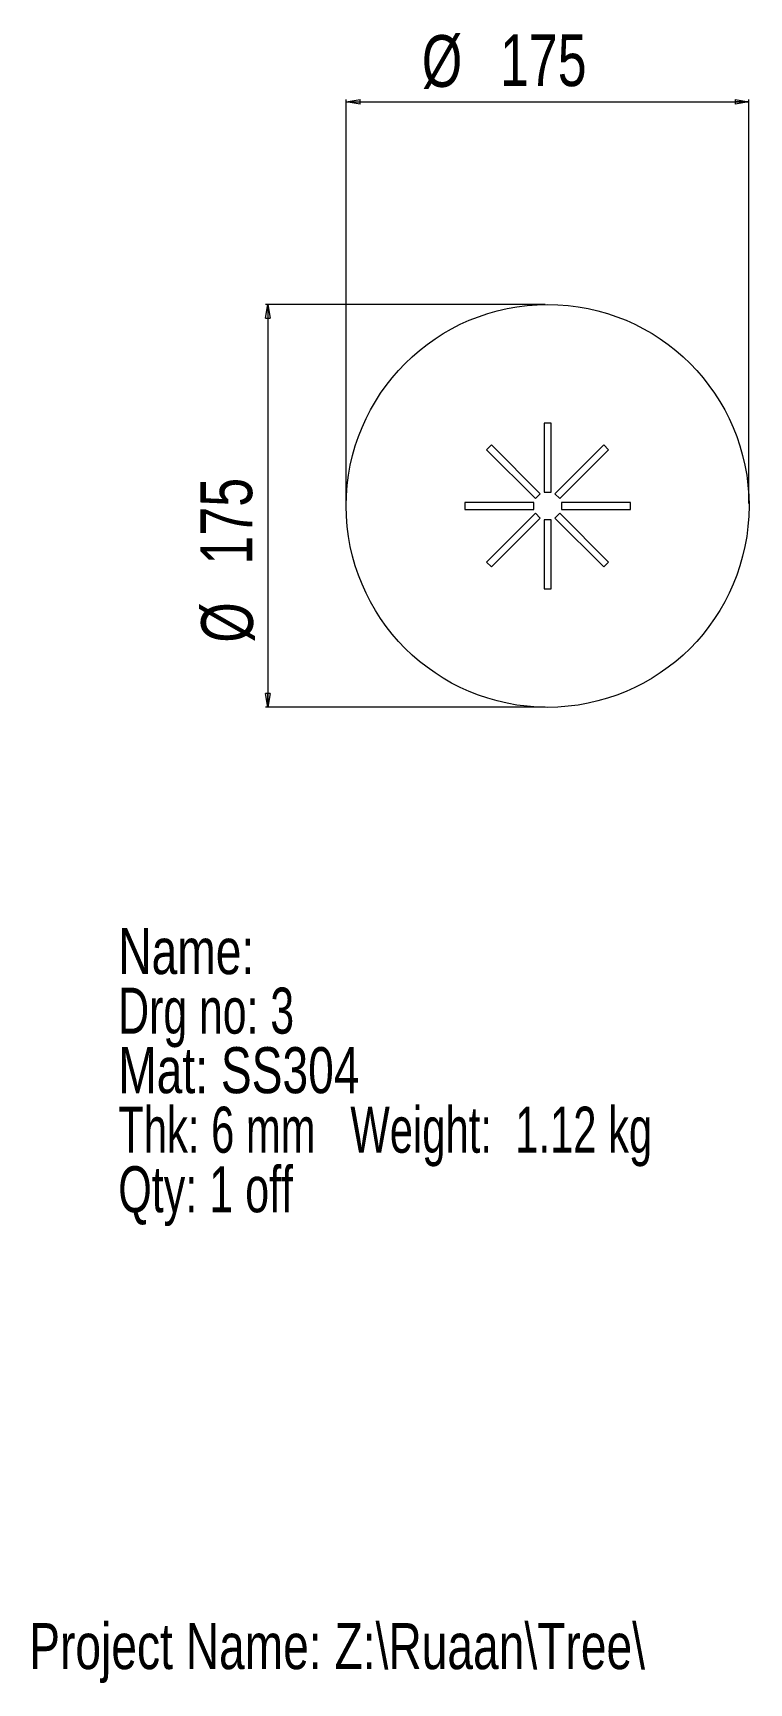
# Model space of a CAD drawing. Header units: millimetres. Extents: x 18 to 851, y 5 to 787.
# Drawn here: x 18 to 329, y 5 to 721 of the extents above; entities that cross this region are included whole.
import ezdxf

# ---------------------------------------------------------------- set-up
doc = ezdxf.new("R2010")
doc.units = ezdxf.units.MM
doc.styles.add('SLDTEXTSTYLE0', font='TXT', dxfattribs={"width": 0.75})
doc.styles.add('SLDTEXTSTYLE1', font='TXT', dxfattribs={"width": 0.694444})
doc.styles.add('SLDTEXTSTYLE2', font='TXT', dxfattribs={"width": 0.678571})
doc.styles.add('SLDTEXTSTYLE3', font='TXT', dxfattribs={"width": 0.7})
doc.dimstyles.new('SLDDIMSTYLE0', dxfattribs={"dimtxt": 22.5, "dimasz": 6, "dimexe": 0, "dimexo": 0.0625, "dimgap": 5.625, "dimtad": 1, "dimrnd": 1e-09, "dimzin": 12, "dimdsep": 46, "dimtxsty": 'SLDTEXTSTYLE0', "dimblk1": 'CLOSED', "dimblk2": 'CLOSED', "dimsah": 1, "dimcen": 0.09, "dimadec": 0, "dimazin": 3, "dimtfac": 1, "dimtofl": 0, "dimtmove": 0, "dimatfit": 3, "dimldrblk": 'CLOSED', "dimfxl": 0, "dimfrac": 2, "dimtolj": 1, "dimtzin": 12, "dimarcsym": 0})

# ---------------------------------------------------------------- blocks, each defined once
blk = doc.blocks.new('_CLOSED')
at = {"color": 0, "linetype": 'ByBlock', "lineweight": -2}
for p, q in [((-1, 0.166667), (0, 0)), ((-1, 0.166667), (-1, -0.166667)), ((0, 0), (-1, -0.166667)), ((0, 0), (-1, 0))]:
    blk.add_line(p, q, dxfattribs=at)
blk = doc.blocks.new('_D')
at = {"color": 7, "linetype": 'Continuous', "lineweight": 0}
for p, q in [((154.26, 516.97), (154.26, 692.47)), ((154.26, 691.47), (329.26, 691.47)), ((329.26, 516.97), (329.26, 692.47))]:
    blk.add_line(p, q, dxfattribs=at)
at = {"color": 7, "linetype": 'Continuous', "lineweight": 0, "xscale": 6, "yscale": 6, "rotation": 180.0000000000004}
blk.add_blockref('_CLOSED', (154.26, 691.47, 3.1), dxfattribs=at)
at = {"color": 7, "linetype": 'Continuous', "lineweight": 0, "xscale": 6, "yscale": 6}
blk.add_blockref('_CLOSED', (329.26, 691.47, 3.1), dxfattribs=at)
at = {"color": 7, "linetype": 'Continuous', "lineweight": 0, "char_height": 22.5, "attachment_point": 1, "style": 'SLDTEXTSTYLE0'}
for s, insert in [('%%c', (187.13, 720.47, 3.1)), ('175', (221.06, 720.81, 3.1))]:
    blk.add_mtext(s, dxfattribs=dict(at, insert=insert))
blk = doc.blocks.new('_D_1')
at = {"color": 7, "linetype": 'Continuous', "lineweight": 0}
for p, q in [((240.76, 603.47), (119.26, 603.47)), ((120.26, 603.47), (120.26, 428.47)), ((240.76, 428.47), (119.26, 428.47))]:
    blk.add_line(p, q, dxfattribs=at)
at = {"color": 7, "linetype": 'Continuous', "lineweight": 0, "xscale": 6, "yscale": 6}
for p, rotation in [((120.26, 603.47, 3.1), 90.0000000000004), ((120.26, 428.47, 3.1), 270.0000000000004)]:
    blk.add_blockref('_CLOSED', p, dxfattribs=dict(at, rotation=rotation))
at = {"color": 7, "linetype": 'Continuous', "lineweight": 0, "char_height": 22.5, "attachment_point": 1, "rotation": 90, "style": 'SLDTEXTSTYLE0'}
for s, insert in [('175', (90.92, 490.49, 3.1)), ('%%c', (91.26, 456.56, 3.1))]:
    blk.add_mtext(s, dxfattribs=dict(at, insert=insert))
blk = doc.blocks.new('SW_NOTE_0')
at = {"color": 0, "linetype": 'Continuous', "lineweight": 0, "char_height": 20, "attachment_point": 1}
for s, insert, style in [('Name:', (0, 25.78), 'SLDTEXTSTYLE0'), ('Drg no: 3', (0, -0.08), 'SLDTEXTSTYLE1'), ('Mat: SS304', (0, -25.94), 'SLDTEXTSTYLE0'), ('Thk: 6 mm   Weight:  1.12 kg', (0, -51.8), 'SLDTEXTSTYLE2'), ('Qty: 1 off', (0, -77.66), 'SLDTEXTSTYLE3')]:
    blk.add_mtext(s, dxfattribs=dict(at, insert=insert, style=style))

msp = doc.modelspace()

# ---------------------------------------------------------------- linework, layer by layer
at = {"color": 7, "linetype": 'Continuous', "lineweight": 15}
for p, q in [((240.265, 551.967), (240.265, 521.967)), ((243.265, 551.967), (240.265, 551.967)), ((243.265, 521.967), (243.265, 551.967)), ((217.37, 542.483), (215.248, 540.362)), ((215.248, 540.362), (236.461, 519.149)), ((238.583, 521.27), (217.37, 542.483)), ((266.16, 542.483), (244.947, 521.27)), ((247.068, 519.149), (268.281, 540.362)), ((268.281, 540.362), (266.16, 542.483)), ((235.765, 517.467), (205.765, 517.467)), ((205.765, 517.467), (205.765, 514.467)), ((235.765, 514.467), (235.765, 517.467)), ((236.461, 519.149), (238.583, 521.27)), ((240.265, 521.967), (243.265, 521.967)), ((244.947, 521.27), (247.068, 519.149)), ((277.765, 517.467), (247.765, 517.467)), ((247.765, 517.467), (247.765, 514.467)), ((277.765, 514.467), (277.765, 517.467)), ((205.765, 514.467), (235.765, 514.467)), ((236.461, 512.785), (215.248, 491.572)), ((217.37, 489.45), (238.583, 510.664)), ((238.583, 510.664), (236.461, 512.785)), ((243.265, 509.967), (240.265, 509.967)), ((240.265, 509.967), (240.265, 479.967)), ((243.265, 479.967), (243.265, 509.967)), ((247.068, 512.785), (244.947, 510.664)), ((244.947, 510.664), (266.16, 489.45)), ((268.281, 491.572), (247.068, 512.785)), ((247.765, 514.467), (277.765, 514.467)), ((215.248, 491.572), (217.37, 489.45)), ((266.16, 489.45), (268.281, 491.572)), ((240.265, 479.967), (243.265, 479.967))]:
    msp.add_line(p, q, dxfattribs=at)
msp.add_circle((241.765, 515.967), 87.5, dxfattribs=at)

# ---------------------------------------------------------------- block references
at = {"color": 7, "linetype": 'Continuous', "lineweight": 0}
msp.add_blockref('SW_NOTE_0', (55.233, 306.801), dxfattribs=at)

# ---------------------------------------------------------------- texts
at = {"color": 7, "linetype": 'Continuous', "lineweight": 0, "insert": (16.543, 30.701), "char_height": 20, "attachment_point": 1, "style": 'SLDTEXTSTYLE0'}
msp.add_mtext('Project Name: Z:\\\\Ruaan\\\\Tree\\\\', dxfattribs=at)

# ---------------------------------------------------------------- dimensions: what is measured, and where the dimension line sits
at = {"color": 7, "linetype": 'Continuous', "lineweight": 0}
dim = msp.add_linear_dim(base=(329.265, 691.467), p1=(154.265, 515.967), p2=(329.265, 515.967), text='%%c<>', dimstyle='SLDDIMSTYLE0', dxfattribs=at)
dim.commit()
dim.dimension.update_dxf_attribs({"geometry": '_D', "text_midpoint": (238.175, 691.467), "dimtype": 160})
dim = msp.add_linear_dim(base=(120.265, 428.467), p1=(241.765, 603.467), p2=(241.765, 428.467), angle=90, text='%%c<>', dimstyle='SLDDIMSTYLE0', dxfattribs=at)
dim.commit()
dim.dimension.update_dxf_attribs({"geometry": '_D_1', "text_midpoint": (120.265, 507.603), "dimtype": 160})

doc.saveas('drawing.dxf')
